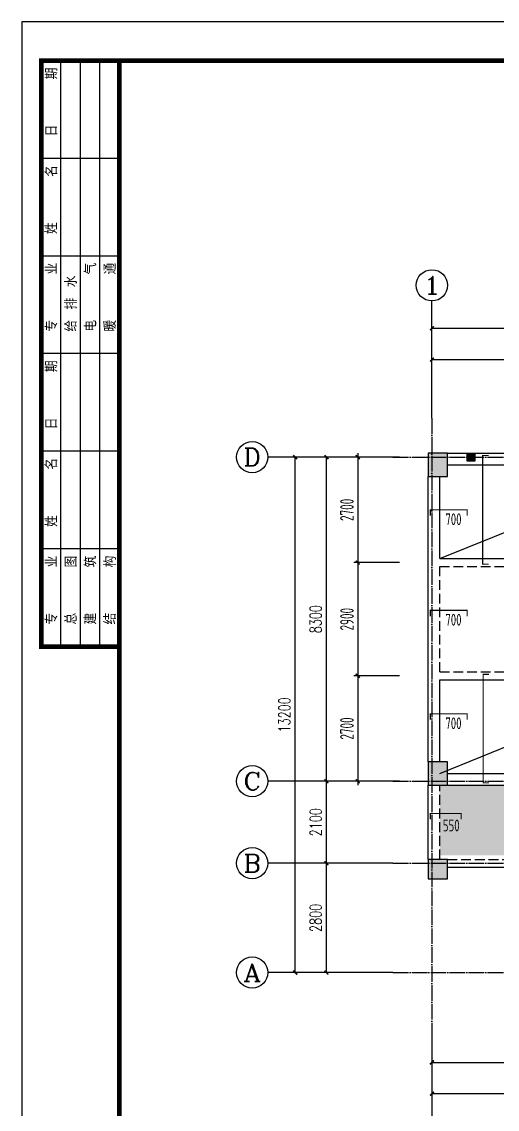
# Model space of a CAD drawing. Extents: x -441005 to 725361, y -182459 to 319313.
# Drawn here: x 139600 to 151772, y 21200 to 49050 of the extents above; entities that cross this region are included whole.
import ezdxf
from ezdxf.enums import TextEntityAlignment as Align

# ---------------------------------------------------------------- set-up
doc = ezdxf.new("R2010")
doc.units = 0
doc.header["$LTSCALE"] = 100
for name, pattern in [('DASHED', [0.75, 0.5, -0.25]), ('DOTE', [2.42, 2, -0.2, 0.02, -0.2]), ('HIDDEN', [7, 5, -2])]:
    doc.linetypes.add(name, pattern=pattern)
doc.layers.get('0').update_dxf_attribs({"linetype": 'CONTINUOUS'})
doc.layers.get('Defpoints').update_dxf_attribs({"linetype": 'CONTINUOUS'})
for name, color, linetype in [('AXIS', 3, 'CONTINUOUS'), ('AXIS_TEXT', 7, 'CONTINUOUS'), ('BEAM', 4, 'DASHED'), ('BEAM_CON', 4, 'CONTINUOUS'), ('B板筋标注', 7, 'CONTINUOUS'), ('B板细部尺寸标注', 9, 'CONTINUOUS'), ('COLU', 7, 'CONTINUOUS'), ('DOTE', 8, 'DOTE'), ('FSK_FREIN', 2, 'CONTINUOUS'), ('FSK_FTEXT', 4, 'CONTINUOUS'), ('GZ', 2, 'CONTINUOUS'), ('图框', 7, 'CONTINUOUS')]:
    doc.layers.add(name, color=color, linetype=linetype)
doc.styles.add('_TCH_AXIS', font='COMPLEX', dxfattribs={"bigfont": 'GBCBIG'})
doc.styles.add('_TCH_DIM_T3', font='simplex_.ttf', dxfattribs={"width": 0.705882, "bigfont": 'GBCBIG'})
doc.styles.add('BW_Rein', font='Tssdeng.shx', dxfattribs={"width": 0.7, "bigfont": 'hztxt.shx'})
doc.styles.add('COMPLEX', font='COMPLEX')
doc.styles.add('HZTXT', font='TXT', dxfattribs={"bigfont": 'HZTXT'})
doc.styles.add('TSSD_Dimension', font='tssdeng.shx', dxfattribs={"width": 0.62, "bigfont": '1.shx'})
doc.dimstyles.new('_TCH_ARCH&&100', dxfattribs={"dimtxt": 297.5, "dimasz": 100, "dimexe": 250, "dimexo": 300, "dimgap": 126.25, "dimtad": 1, "dimdec": 0, "dimzin": 0, "dimdsep": 46, "dimtxsty": '_TCH_DIM_T3', "dimblk": 'ARCHTICK', "dimcen": 0.09, "dimclrt": 7, "dimazin": 2, "dimtfac": 1, "dimtdec": 0, "dimtix": 1, "dimtmove": 2, "dimatfit": 3, "dimfxl": 0, "dimtolj": 1, "dimtzin": 0, "dimarcsym": 0})
doc.dimstyles.new('TSSD_100_100', dxfattribs={"dimtxt": 350, "dimasz": 100, "dimexe": 100, "dimexo": 250, "dimgap": 100, "dimtad": 1, "dimdec": 0, "dimzin": 0, "dimdsep": 46, "dimtxsty": 'TSSD_Dimension', "dimblk": 'ARCHTICK', "dimblk1": 'ARCHTICK', "dimblk2": 'ARCHTICK', "dimcen": 0, "dimdle": 100, "dimclrt": 7, "dimadec": 0, "dimazin": 0, "dimtfac": 1, "dimtdec": 0, "dimtix": 1, "dimtmove": 2, "dimatfit": 3, "dimfxl": 0, "dimtolj": 1, "dimtzin": 0, "dimarcsym": 0})

# ---------------------------------------------------------------- blocks, each defined once
blk = doc.blocks.new('_AXISO')
blk.add_circle((0, 0), 0.5)
at = {"layer": 'AXIS_TEXT', "style": 'COMPLEX', "width": 1.041667}
blk.add_attdef('A', text='', height=0.56, dxfattribs=at).set_placement((-0.25, -0.28), (0.25, -0.28), align=Align.FIT)
blk = doc.blocks.new('_ArchTick')
at = {"color": 0, "linetype": 'ByBlock', "const_width": 0.4}
blk.add_lwpolyline([(-0.5, -0.5), (0.5, 0.5)], dxfattribs=at)
blk = doc.blocks.new('*D158')
at = {"layer": 'AXIS', "color": 0, "lineweight": -2}
for p, q in [((148800, 27500), (147150, 27500)), ((147400, 24700), (147400, 27500)), ((148800, 24700), (147150, 24700))]:
    blk.add_line(p, q, dxfattribs=at)
at = {"layer": 'Defpoints', "color": 0}
for p in [(147400, 27500), (149100, 27500), (149100, 24700)]:
    blk.add_point(p, dxfattribs=at)
at = {"layer": 'AXIS', "color": 0, "lineweight": -2, "xscale": 100, "yscale": 100, "zscale": 100}
for p, rotation in [((147400, 27500), 90), ((147400, 24700), 270)]:
    blk.add_blockref('_ArchTick', p, dxfattribs=dict(at, rotation=rotation))
at = {"layer": 'AXIS', "color": 7, "insert": (147125, 26100), "char_height": 297.5, "attachment_point": 5, "rotation": 90, "style": '_TCH_DIM_T3'}
blk.add_mtext('\\A1;2800', dxfattribs=at)
blk = doc.blocks.new('*D159')
at = {"layer": 'AXIS', "color": 0, "lineweight": -2}
for p, q in [((148800, 29600), (147150, 29600)), ((147400, 27500), (147400, 29600)), ((148800, 27500), (147150, 27500))]:
    blk.add_line(p, q, dxfattribs=at)
at = {"layer": 'Defpoints', "color": 0}
for p in [(147400, 29600), (149100, 29600), (149100, 27500)]:
    blk.add_point(p, dxfattribs=at)
at = {"layer": 'AXIS', "color": 0, "lineweight": -2, "xscale": 100, "yscale": 100, "zscale": 100}
for p, rotation in [((147400, 29600), 90), ((147400, 27500), 270)]:
    blk.add_blockref('_ArchTick', p, dxfattribs=dict(at, rotation=rotation))
at = {"layer": 'AXIS', "color": 7, "insert": (147125, 28550), "char_height": 297.5, "attachment_point": 5, "rotation": 90, "style": '_TCH_DIM_T3'}
blk.add_mtext('\\A1;2100', dxfattribs=at)
blk = doc.blocks.new('*D160')
at = {"layer": 'AXIS', "color": 0, "lineweight": -2}
for p, q in [((148800, 37900), (147150, 37900)), ((147400, 29600), (147400, 37900)), ((148800, 29600), (147150, 29600))]:
    blk.add_line(p, q, dxfattribs=at)
at = {"layer": 'Defpoints', "color": 0}
for p in [(147400, 37900), (149100, 37900), (149100, 29600)]:
    blk.add_point(p, dxfattribs=at)
at = {"layer": 'AXIS', "color": 0, "lineweight": -2, "xscale": 100, "yscale": 100, "zscale": 100}
for p, rotation in [((147400, 37900), 90), ((147400, 29600), 270)]:
    blk.add_blockref('_ArchTick', p, dxfattribs=dict(at, rotation=rotation))
at = {"layer": 'AXIS', "color": 7, "insert": (147125, 33750), "char_height": 297.5, "attachment_point": 5, "rotation": 90, "style": '_TCH_DIM_T3'}
blk.add_mtext('\\A1;8300', dxfattribs=at)
blk = doc.blocks.new('*D161')
at = {"layer": 'AXIS', "color": 0, "lineweight": -2}
for p, q in [((150100, 39200), (150100, 40650)), ((150100, 40400), (156350, 40400)), ((156350, 39200), (156350, 40650))]:
    blk.add_line(p, q, dxfattribs=at)
at = {"layer": 'Defpoints', "color": 0}
for p in [(156350, 40400), (150100, 38900), (156350, 38900)]:
    blk.add_point(p, dxfattribs=at)
at = {"layer": 'AXIS', "color": 0, "lineweight": -2, "xscale": 100, "yscale": 100, "zscale": 100, "rotation": 180}
blk.add_blockref('_ArchTick', (150100, 40400), dxfattribs=at)
at = {"layer": 'AXIS', "color": 0, "lineweight": -2, "xscale": 100, "yscale": 100, "zscale": 100}
blk.add_blockref('_ArchTick', (156350, 40400), dxfattribs=at)
at = {"layer": 'AXIS', "color": 7, "insert": (153225, 40675), "char_height": 297.5, "attachment_point": 5, "style": '_TCH_DIM_T3'}
blk.add_mtext('\\A1;6250', dxfattribs=at)
blk = doc.blocks.new('*D168')
at = {"layer": 'AXIS', "color": 0, "lineweight": -2}
for p, q in [((150100, 23100), (150100, 22150)), ((156350, 23100), (156350, 22150)), ((150100, 22400), (156350, 22400))]:
    blk.add_line(p, q, dxfattribs=at)
at = {"layer": 'Defpoints', "color": 0}
for p in [(150100, 23400), (156350, 23400), (156350, 22400)]:
    blk.add_point(p, dxfattribs=at)
at = {"layer": 'AXIS', "color": 0, "lineweight": -2, "xscale": 100, "yscale": 100, "zscale": 100, "rotation": 180}
blk.add_blockref('_ArchTick', (150100, 22400), dxfattribs=at)
at = {"layer": 'AXIS', "color": 0, "lineweight": -2, "xscale": 100, "yscale": 100, "zscale": 100}
blk.add_blockref('_ArchTick', (156350, 22400), dxfattribs=at)
at = {"layer": 'AXIS', "color": 7, "insert": (153225, 22675), "char_height": 297.5, "attachment_point": 5, "style": '_TCH_DIM_T3'}
blk.add_mtext('\\A1;6250', dxfattribs=at)
blk = doc.blocks.new('*D174')
at = {"layer": 'AXIS', "color": 0, "lineweight": -2}
for p, q in [((148800, 37900), (146350, 37900)), ((146600, 24700), (146600, 37900)), ((148800, 24700), (146350, 24700))]:
    blk.add_line(p, q, dxfattribs=at)
at = {"layer": 'Defpoints', "color": 0}
for p in [(146600, 37900), (149100, 37900), (149100, 24700)]:
    blk.add_point(p, dxfattribs=at)
at = {"layer": 'AXIS', "color": 0, "lineweight": -2, "xscale": 100, "yscale": 100, "zscale": 100}
for p, rotation in [((146600, 37900), 90), ((146600, 24700), 270)]:
    blk.add_blockref('_ArchTick', p, dxfattribs=dict(at, rotation=rotation))
at = {"layer": 'AXIS', "color": 7, "insert": (146325, 31300), "char_height": 297.5, "attachment_point": 5, "rotation": 90, "style": '_TCH_DIM_T3'}
blk.add_mtext('\\A1;13200', dxfattribs=at)
blk = doc.blocks.new('*D175')
at = {"layer": 'AXIS', "color": 0, "lineweight": -2}
for p, q in [((150100, 39200), (150100, 41450)), ((201850, 39200), (201850, 41450)), ((150100, 41200), (201850, 41200))]:
    blk.add_line(p, q, dxfattribs=at)
at = {"layer": 'Defpoints', "color": 0}
for p in [(201850, 41200), (150100, 38900), (201850, 38900)]:
    blk.add_point(p, dxfattribs=at)
at = {"layer": 'AXIS', "color": 0, "lineweight": -2, "xscale": 100, "yscale": 100, "zscale": 100, "rotation": 180}
blk.add_blockref('_ArchTick', (150100, 41200), dxfattribs=at)
at = {"layer": 'AXIS', "color": 0, "lineweight": -2, "xscale": 100, "yscale": 100, "zscale": 100}
blk.add_blockref('_ArchTick', (201850, 41200), dxfattribs=at)
at = {"layer": 'AXIS', "color": 7, "insert": (175975, 41475), "char_height": 297.5, "attachment_point": 5, "style": '_TCH_DIM_T3'}
blk.add_mtext('\\A1;51750', dxfattribs=at)
blk = doc.blocks.new('*D180')
at = {"layer": 'AXIS', "color": 0, "lineweight": -2}
for p, q in [((150100, 23100), (150100, 21350)), ((203950, 23100), (203950, 21350)), ((150100, 21600), (203950, 21600))]:
    blk.add_line(p, q, dxfattribs=at)
at = {"layer": 'Defpoints', "color": 0}
for p in [(150100, 23400), (203950, 23400), (203950, 21600)]:
    blk.add_point(p, dxfattribs=at)
at = {"layer": 'AXIS', "color": 0, "lineweight": -2, "xscale": 100, "yscale": 100, "zscale": 100, "rotation": 180}
blk.add_blockref('_ArchTick', (150100, 21600), dxfattribs=at)
at = {"layer": 'AXIS', "color": 0, "lineweight": -2, "xscale": 100, "yscale": 100, "zscale": 100}
blk.add_blockref('_ArchTick', (203950, 21600), dxfattribs=at)
at = {"layer": 'AXIS', "color": 7, "insert": (177025, 21875), "char_height": 297.5, "attachment_point": 5, "style": '_TCH_DIM_T3'}
blk.add_mtext('\\A1;53850', dxfattribs=at)
blk = doc.blocks.new('*D200')
at = {"layer": 'B板细部尺寸标注', "color": 0, "lineweight": -2}
for p, q in [((149272, 37900), (148100, 37900)), ((148200, 38000), (148200, 35100)), ((149272, 35200), (148100, 35200))]:
    blk.add_line(p, q, dxfattribs=at)
at = {"layer": 'Defpoints', "color": 0}
for p in [(149522, 37900), (148200, 35200), (149522, 35200)]:
    blk.add_point(p, dxfattribs=at)
at = {"layer": 'B板细部尺寸标注', "color": 0, "lineweight": -2, "xscale": 100, "yscale": 100, "zscale": 100}
for p, rotation in [((148200, 37900), 90), ((148200, 35200), 270)]:
    blk.add_blockref('_ArchTick', p, dxfattribs=dict(at, rotation=rotation))
at = {"layer": 'B板细部尺寸标注', "color": 7, "insert": (147925, 36550), "char_height": 350, "attachment_point": 5, "rotation": 90, "style": 'TSSD_Dimension'}
blk.add_mtext('\\A1;2700', dxfattribs=at)
blk = doc.blocks.new('*D201')
at = {"layer": 'B板细部尺寸标注', "color": 0, "lineweight": -2}
for p, q in [((149272, 35200), (148100, 35200)), ((148200, 35300), (148200, 32200)), ((149272, 32300), (148100, 32300))]:
    blk.add_line(p, q, dxfattribs=at)
at = {"layer": 'Defpoints', "color": 0}
for p in [(149522, 35200), (148200, 32300), (149522, 32300)]:
    blk.add_point(p, dxfattribs=at)
at = {"layer": 'B板细部尺寸标注', "color": 0, "lineweight": -2, "xscale": 100, "yscale": 100, "zscale": 100}
for p, rotation in [((148200, 35200), 90), ((148200, 32300), 270)]:
    blk.add_blockref('_ArchTick', p, dxfattribs=dict(at, rotation=rotation))
at = {"layer": 'B板细部尺寸标注', "color": 7, "insert": (147925, 33750), "char_height": 350, "attachment_point": 5, "rotation": 90, "style": 'TSSD_Dimension'}
blk.add_mtext('\\A1;2900', dxfattribs=at)
blk = doc.blocks.new('*D202')
at = {"layer": 'B板细部尺寸标注', "color": 0, "lineweight": -2}
for p, q in [((148200, 32400), (148200, 29500)), ((149272, 32300), (148100, 32300)), ((149272, 29600), (148100, 29600))]:
    blk.add_line(p, q, dxfattribs=at)
at = {"layer": 'Defpoints', "color": 0}
for p in [(149522, 32300), (148200, 29600), (149522, 29600)]:
    blk.add_point(p, dxfattribs=at)
at = {"layer": 'B板细部尺寸标注', "color": 0, "lineweight": -2, "xscale": 100, "yscale": 100, "zscale": 100}
for p, rotation in [((148200, 32300), 90), ((148200, 29600), 270)]:
    blk.add_blockref('_ArchTick', p, dxfattribs=dict(at, rotation=rotation))
at = {"layer": 'B板细部尺寸标注', "color": 7, "insert": (147925, 30950), "char_height": 350, "attachment_point": 5, "rotation": 90, "style": 'TSSD_Dimension'}
blk.add_mtext('\\A1;2700', dxfattribs=at)
blk = doc.blocks.new('A2+1_2')
at = {"layer": '图框'}
for p, q in [((1000, 26000), (1000, 41000)), ((1500, 26000), (1500, 41000)), ((2000, 26000), (2000, 41000)), ((2500, 38500), (500, 38500)), ((2500, 36000), (500, 36000)), ((2500, 33500), (500, 33500)), ((2500, 31000), (500, 31000)), ((2500, 28500), (500, 28500))]:
    blk.add_line(p, q, dxfattribs=at)
blk.add_lwpolyline([(0, 0), (89100, 0), (89100, 42000), (0, 42000)], close=True, dxfattribs=at)
at = {"layer": '图框', "const_width": 120}
blk.add_lwpolyline([(2500, 41000), (500, 41000), (500, 26000), (2500, 26000)], dxfattribs=at)
blk.add_lwpolyline([(2500, 1000), (88100, 1000), (88100, 41000), (2500, 41000)], close=True, dxfattribs=at)
at = {"layer": '图框', "style": 'HZTXT'}
for s, p in [('日    期', (911, 39064)), ('姓    名', (911, 36564)), ('专    业', (911, 34064)), ('电    气', (1911, 34064)), ('暖    通', (2411, 34064)), ('给 排 水', (1411, 34064)), ('日    期', (911, 31564)), ('姓    名', (911, 29064)), ('专    业', (911, 26564)), ('总    图', (1411, 26564)), ('建    筑', (1911, 26564)), ('结    构', (2411, 26564))]:
    blk.add_text(s, height=300, rotation=90, dxfattribs=at).set_placement(p)
blk = doc.blocks.new('GZ')
at = {"layer": 'GZ'}
blk.add_hatch(color=252, dxfattribs=at).paths.add_polyline_path([(200, 0), (0, 0), (0, 200), (200, 200)])
at = {"layer": 'GZ', "color": 2}
blk.add_lwpolyline([(200, 0), (0, 0), (0, 200), (200, 200)], close=True, dxfattribs=at)
blk = doc.blocks.new('A$C7B5C40C7')
at = {"layer": 'GZ'}
blk.add_blockref('GZ', (1000, -200), dxfattribs=at)

msp = doc.modelspace()

# ---------------------------------------------------------------- hatches: boundary and pattern name
at = {"layer": 'B板筋标注'}
h = msp.add_hatch(dxfattribs=at)
h.set_pattern_fill('CROSS', color=6, scale=50, style=0)
h.set_pattern_definition([(0, (150000, 141000), (317.5, 317.5), [158.75, -476.25]), (90, (150079.38, 140920.62), (-317.5, 317.5), [158.75, -476.25])])
h.paths.add_polyline_path([(150300, 27700), (190650, 27700), (190650, 27500), (205650, 27500), (205650, 29500), (197750, 29500), (197750, 29800), (190950, 29800), (190950, 29500), (150300, 29500)])
at = {"layer": 'COLU'}
for points in [[(150500, 37400), (150500, 38000), (150000, 38000), (150000, 37400)], [(150500, 29500), (150500, 30100), (150000, 30100), (150000, 29500)], [(150500, 27100), (150500, 27600), (150000, 27600), (150000, 27100)]]:
    msp.add_hatch(color=251, dxfattribs=at).paths.add_polyline_path(points)

# ---------------------------------------------------------------- linework, layer by layer
at = {"layer": 'AXIS'}
for p, q in [((150100, 38900), (150100, 41900)), ((149100, 37900), (145900, 37900)), ((149100, 29600), (145900, 29600)), ((149100, 27500), (145900, 27500)), ((149100, 24700), (145900, 24700)), ((150100, 23400), (150100, 20900))]:
    msp.add_line(p, q, dxfattribs=at)
at = {"layer": 'BEAM', "linetype": 'HIDDEN', "ltscale": 0.5}
for p, q in [((150300, 35100), (156200, 35100)), ((150300, 32400), (150300, 35100)), ((150300, 32400), (156200, 32400)), ((150300, 27600), (150300, 29500)), ((150500, 27600), (156100, 27600))]:
    msp.add_line(p, q, dxfattribs=at)
at = {"layer": 'BEAM_CON'}
for p, q in [((150500, 38000), (156100, 38000)), ((150500, 37700), (156100, 37700)), ((150000, 30100), (150000, 37400)), ((150300, 35300), (150300, 37400)), ((150300, 35300), (156200, 35300)), ((150300, 32200), (156200, 32200)), ((150300, 30100), (150300, 32200)), ((150500, 29800), (156100, 29800)), ((150000, 27600), (150000, 29500)), ((150500, 29500), (156100, 29500)), ((150500, 27400), (156100, 27400))]:
    msp.add_line(p, q, dxfattribs=at)
at = {"layer": 'B板筋标注'}
for p, q in [((150300, 35300), (156200, 37700)), ((150300, 29800), (156200, 32200))]:
    msp.add_line(p, q, dxfattribs=at)
at = {"layer": 'COLU'}
for points in [[(150500, 37400), (150500, 38000), (150000, 38000), (150000, 37400)], [(150500, 29500), (150500, 30100), (150000, 30100), (150000, 29500)], [(150500, 27100), (150500, 27600), (150000, 27600), (150000, 27100)]]:
    msp.add_lwpolyline(points, close=True, dxfattribs=at)
at = {"layer": 'DOTE', "ltscale": 2}
for p, q in [((150100, 38900), (150100, 23400)), ((149100, 37900), (207300, 37900)), ((149100, 29600), (207300, 29600)), ((149100, 27500), (207300, 27500)), ((149100, 24700), (207300, 24700))]:
    msp.add_line(p, q, dxfattribs=at)
at = {"layer": 'FSK_FREIN', "const_width": 30}
for points in [[(151550.5, 35160), (151400.5, 35160), (151400.5, 37940), (151550.5, 37940)], [(150060, 36400), (150060, 36550), (151000, 36550), (151000, 36400)], [(150060, 33825), (150060, 33975), (151000, 33975), (151000, 33825)], [(151559.9, 29560), (151409.9, 29560), (151409.9, 32340), (151559.9, 32340)], [(150060, 31175), (150060, 31325), (151000, 31325), (151000, 31175)], [(150060, 28625), (150060, 28775), (150850, 28775), (150850, 28625)]]:
    msp.add_lwpolyline(points, dxfattribs=at)

# ---------------------------------------------------------------- block references
msp.add_blockref('A2+1_2', (139600, 7050))
at = {"layer": 'AXIS'}
ref = msp.add_blockref('_AXISO', (150100, 42300), dxfattribs=dict(at, xscale=800, yscale=800, zscale=800))
ref.add_attrib('A', '1', dxfattribs={"layer": 'AXIS_TEXT', "height": 452.5, "style": '_TCH_AXIS', "width": 2.333333}).set_placement((149873.7, 42073.7), (150326.3, 42073.7), align=Align.FIT)
ref = msp.add_blockref('_AXISO', (145500, 37900), dxfattribs=dict(at, xscale=800, yscale=800, zscale=800))
ref.add_attrib('A', 'D', dxfattribs={"layer": 'AXIS_TEXT', "height": 452.5, "style": '_TCH_AXIS', "width": 1.235294}).set_placement((145273.7, 37673.7), (145726.3, 37673.7), align=Align.FIT)
ref = msp.add_blockref('_AXISO', (145500, 29600), dxfattribs=dict(at, xscale=800, yscale=800, zscale=800))
ref.add_attrib('A', 'C', dxfattribs={"layer": 'AXIS_TEXT', "height": 452.5, "style": '_TCH_AXIS', "width": 1.4}).set_placement((145273.7, 29373.7), (145726.3, 29373.7), align=Align.FIT)
ref = msp.add_blockref('_AXISO', (145500, 27500), dxfattribs=dict(at, xscale=800, yscale=800, zscale=800))
ref.add_attrib('A', 'B', dxfattribs={"layer": 'AXIS_TEXT', "height": 452.5, "style": '_TCH_AXIS', "width": 1.235294}).set_placement((145273.7, 27273.7), (145726.3, 27273.7), align=Align.FIT)
ref = msp.add_blockref('_AXISO', (145500, 24700), dxfattribs=dict(at, xscale=800, yscale=800, zscale=800))
ref.add_attrib('A', 'A', dxfattribs={"layer": 'AXIS_TEXT', "height": 452.5, "style": '_TCH_AXIS', "width": 1.166667}).set_placement((145273.7, 24473.7), (145726.3, 24473.7), align=Align.FIT)
at = {"layer": 'GZ'}
msp.add_blockref('A$C7B5C40C7', (150000, 38000), dxfattribs=at)

# ---------------------------------------------------------------- texts
at = {"layer": 'FSK_FTEXT', "style": 'BW_Rein', "width": 0.7}
for p in [(150650, 36460), (150650, 33885), (150650, 31235)]:
    msp.add_text('700', height=300, dxfattribs=at).set_placement(p, align=Align.TOP_CENTER)
msp.add_text('550', height=300, dxfattribs=at).set_placement((150380, 28617.5), align=Align.TOP_LEFT)

# ---------------------------------------------------------------- dimensions: what is measured, and where the dimension line sits
at = {"layer": 'AXIS'}
for p1, p2, distance, picture, middle in [((150100, 38900), (201850, 38900), 2300, '*D175', (175975, 41475)), ((150100, 38900), (156350, 38900), 1500, '*D161', (153225, 40675)), ((149100, 24700), (149100, 37900), 2500, '*D174', (146325, 31300)), ((149100, 29600), (149100, 37900), 1700, '*D160', (147125, 33750)), ((149100, 27500), (149100, 29600), 1700, '*D159', (147125, 28550)), ((149100, 24700), (149100, 27500), 1700, '*D158', (147125, 26100)), ((150100, 23400), (156350, 23400), -1000, '*D168', (153225, 22675)), ((150100, 23400), (203950, 23400), -1800, '*D180', (177025, 21875))]:
    dim = msp.add_aligned_dim(p1=p1, p2=p2, distance=distance, dimstyle='_TCH_ARCH&&100', dxfattribs=at)
    dim.commit()
    dim.dimension.update_dxf_attribs({"geometry": picture, "text_midpoint": middle})
at = {"layer": 'B板细部尺寸标注'}
for base, p1, p2, picture, middle in [((148200, 35200), (149521.6, 37900), (149521.6, 35200), '*D200', (147925, 36550)), ((148200, 32300), (149521.6, 35200), (149521.6, 32300), '*D201', (147925, 33750)), ((148200, 29600), (149521.6, 32300), (149521.6, 29600), '*D202', (147925, 30950))]:
    dim = msp.add_linear_dim(base=base, p1=p1, p2=p2, angle=90, dimstyle='TSSD_100_100', dxfattribs=at)
    dim.commit()
    dim.dimension.update_dxf_attribs({"geometry": picture, "text_midpoint": middle})

doc.saveas('drawing.dxf')
